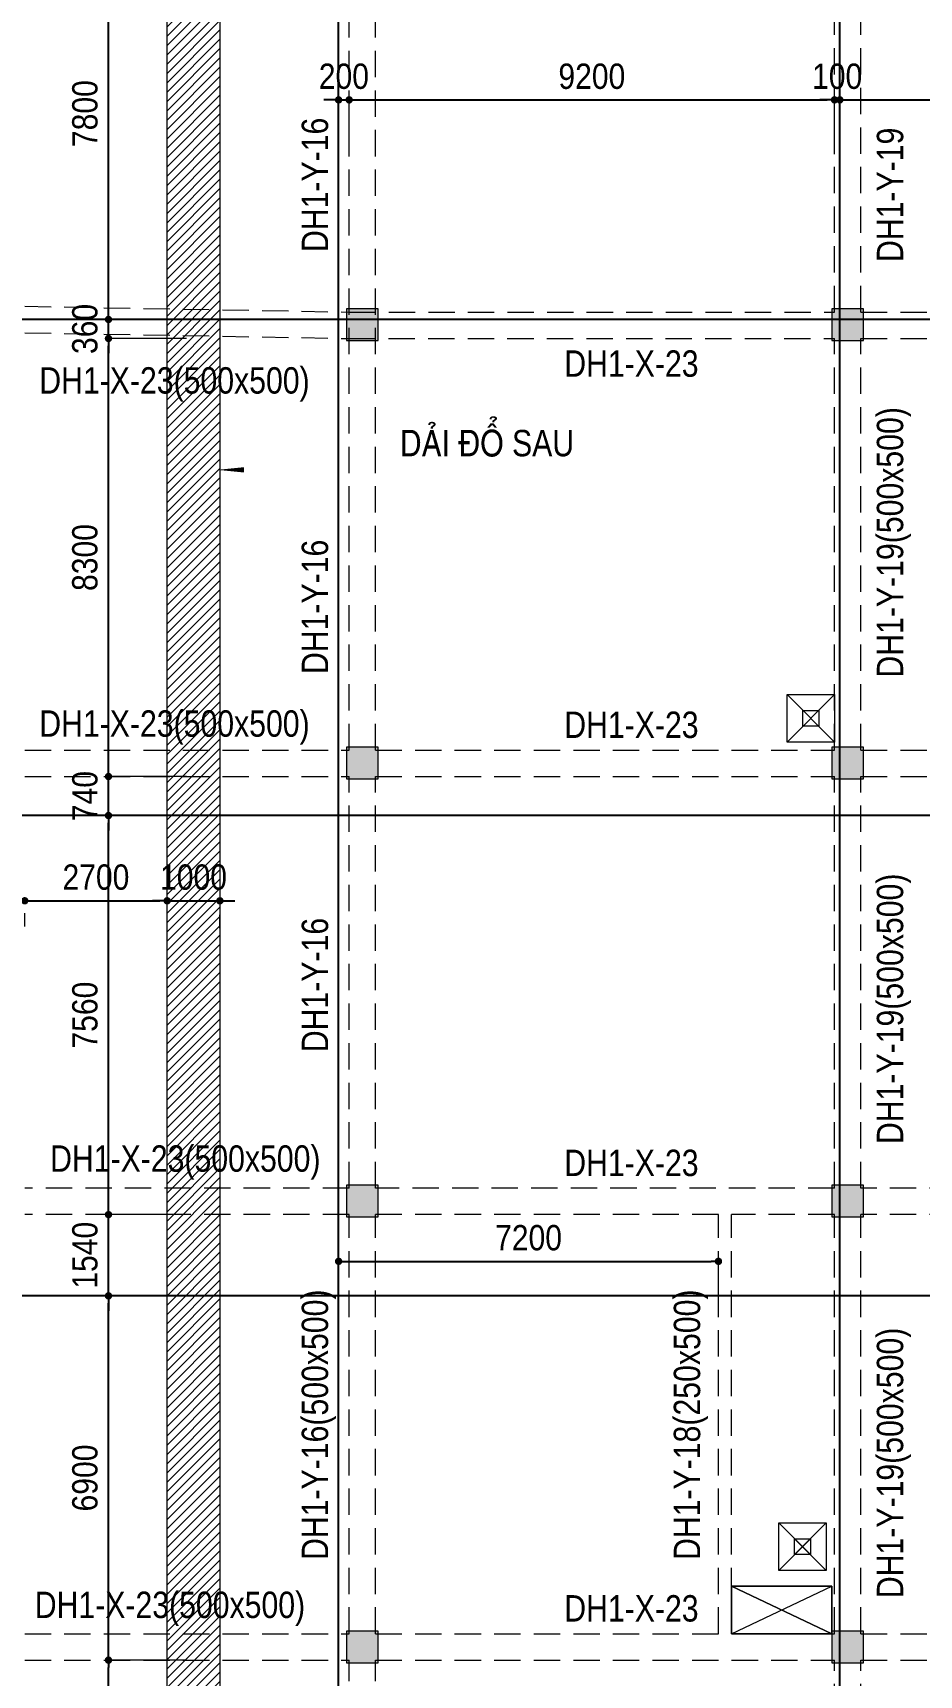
# Model space of a CAD drawing. Header units: millimetres. Extents: x 3718783 to 4027851, y 882487 to 1100782.
# Drawn here: x 3817033 to 3833833, y 1008511 to 1039626 of the extents above; entities that cross this region are included whole.
import ezdxf
from ezdxf.enums import TextEntityAlignment as Align

# ---------------------------------------------------------------- set-up
doc = ezdxf.new("R2010")
doc.units = ezdxf.units.MM
doc.header["$LTSCALE"] = 200
doc.header["$MEASUREMENT"] = 0
for name, pattern in [('CHG_XX_Damsan_Ham 1$0$HIDDEN', [0.375, 0.25, -0.125]), ('CHG_XX_Luoi truc$0$MB_Luoi truc$0$Center101', [13, 10, -1, 1, -1]), ('HIDDEN', [0.375, 0.25, -0.125]), ('HIDDEN5', [2.8375, 1.25, -1.5875])]:
    doc.linetypes.add(name, pattern=pattern)
doc.layers.get('Defpoints').update_dxf_attribs({"color": 14, "lineweight": 0})
for name, color, linetype, lineweight in [('CHG_XX_Cot_Ham 1$0$Ap0302_PC', 150, 'Continuous', 9), ('CHG_XX_Cot_Ham 1$0$Ap0302_PC @ 1', 150, 'Continuous', 9), ('CHG_XX_Cot_Ham 1$0$Ap0302_PC @ 150', 150, 'Continuous', 9), ('CHG_XX_Cot_Ham 1$0$Ap0311_H', 8, 'Continuous', 15), ('CHG_XX_Damsan_Ham 1$0$CHUTO', 51, 'Continuous', 15), ('CHG_XX_Damsan_Ham 1$0$DGIONG', 4, 'Continuous', 13), ('CHG_XX_Damsan_Ham 1$0$DMo', 254, 'CHG_XX_Damsan_Ham 1$0$HIDDEN', 9), ('CHG_XX_Damsan_Ham 1$0$HATCH', 215, 'Continuous', 9), ('CHG_XX_Damsan_Ham 1$0$Star Lo Mo', 5, 'Continuous', 13), ('CHG_XX_Damsan_Ham 1$0$tam cap ram', 8, 'Continuous', 5), ('Dim 200', 1, 'Continuous', 5), ('DMo', 254, 'HIDDEN', 9), ('MB_Luoi truc$0$Dim 300', 1, 'Continuous', 5), ('TEXT P Y', 2, 'Continuous', 15)]:
    doc.layers.add(name, color=color, linetype=linetype, lineweight=lineweight)
for name, color, linetype in [('CHG_XX_Cot_Ham 1$0$mb_cot tang 1-3$0$Concrete Line', 6, 'Continuous'), ('CHG_XX_Luoi truc$0$Grid', 34, 'Continuous'), ('CHG_XX_Luoi truc$0$Grid Line', 251, 'CHG_XX_Luoi truc$0$MB_Luoi truc$0$Center101'), ('GHI CHU', 7, 'Continuous'), ('mb_cot tang 1-3$0$Concrete Line', 6, 'Continuous'), ('TEXT P X', 1, 'Continuous')]:
    doc.layers.add(name, color=color, linetype=linetype)
doc.styles.add('CHG_XX_Damsan_Ham 1$0$MB Ham 1$0$VNI-HelveC', font='VHELVCN_0.TTF')
doc.styles.add('CHG_XX_Luoi truc$0$MB_Luoi truc$0$Grid A-F$0$VNI-HelveCB', font='VHELVCB_0.TTF')
doc.styles.add('MB_Luoi truc$0$Arial_C', font='arial.ttf', dxfattribs={"width": 0.85})
doc.styles.add('TTP-HelCon', font='VHELVCN_0.TTF')
doc.dimstyles.new('200', dxfattribs={"dimscale": 200, "dimtxt": 2.4, "dimasz": 0.7, "dimexe": 0.0003, "dimexo": 0, "dimgap": 1, "dimtad": 1, "dimdec": 0, "dimzin": 12, "dimdsep": 46, "dimtxsty": 'MB_Luoi truc$0$Arial_C', "dimblk": 'MB_Luoi truc$0$_Dot', "dimcen": 0.5, "dimclrd": 256, "dimclre": 8, "dimclrt": 1, "dimadec": 0, "dimazin": 0, "dimtfac": 1, "dimtdec": 0, "dimtix": 1, "dimtmove": 2, "dimatfit": 3, "dimldrblk": 'MB_Luoi truc$0$HTT Arrow 30', "dimfxl": 1, "dimtolj": 1, "dimtzin": 0, "dimlwe": -1, "dimarcsym": 0})

# ---------------------------------------------------------------- blocks, each defined once
blk = doc.blocks.new('*U401')
at = {"layer": 'CHG_XX_Luoi truc$0$Grid Line'}
blk.add_line((0, 0), (0, 608), dxfattribs=at)
at = {"layer": 'CHG_XX_Luoi truc$0$Grid', "lineweight": -2, "style": 'CHG_XX_Luoi truc$0$MB_Luoi truc$0$Grid A-F$0$VNI-HelveCB'}
for tag, p in [('GRIDSUB', (0, 617)), ('GRID', (0, -9))]:
    blk.add_attdef(tag, text='', height=5, dxfattribs=at).set_placement(p, align=Align.MIDDLE)
blk = doc.blocks.new('*U403')
at = {"layer": 'CHG_XX_Luoi truc$0$Grid Line'}
blk.add_line((0, 0), (0, 438), dxfattribs=at)
at = {"layer": 'CHG_XX_Luoi truc$0$Grid', "lineweight": -2, "style": 'CHG_XX_Luoi truc$0$MB_Luoi truc$0$Grid A-F$0$VNI-HelveCB'}
for tag, p in [('GRIDSUB', (0, 447)), ('GRID', (0, -9))]:
    blk.add_attdef(tag, text='', height=5, dxfattribs=at).set_placement(p, align=Align.MIDDLE)
blk = doc.blocks.new('CHG_XX_Luoi truc')
at = {"layer": 'CHG_XX_Luoi truc$0$Grid', "xscale": 300, "yscale": 300, "zscale": 300}
for p in [(28650, -12747), (38150, -12747)]:
    blk.add_blockref('*U401', p, dxfattribs=at)
at = {"layer": 'CHG_XX_Luoi truc$0$Grid', "xscale": 300.0000000000013, "yscale": 300.0000000000013, "zscale": 300.0000000000013, "rotation": 90}
for p in [(110703, 116150), (110703, 106750), (110703, 97650)]:
    blk.add_blockref('*U403', p, dxfattribs=at)
blk = doc.blocks.new('*U549')
at = {"layer": 'CHG_XX_Cot_Ham 1$0$Ap0302_PC @ 1'}
h = blk.add_hatch(color=50, dxfattribs=at)
h.dxf.hatch_style = 1
h.paths.add_polyline_path([(-300, -300), (-300, 300), (300, 300), (300, -300)])
at = {"layer": 'CHG_XX_Cot_Ham 1$0$Ap0302_PC @ 150'}
h = blk.add_hatch(color=50, dxfattribs=at)
h.dxf.hatch_style = 1
h.paths.add_polyline_path([(-300, -300), (-300, 300), (300, 300), (300, -300)])
blk = doc.blocks.new('CHG_XX_Cot_Ham 1$0$HoBoi_C600x600')
at = {"layer": 'CHG_XX_Cot_Ham 1$0$Ap0302_PC'}
blk.add_lwpolyline([(300, -300), (300, 300), (-300, 300), (-300, -300)], close=True, dxfattribs=at)
blk.add_blockref('*U549', (0, 0), dxfattribs=at)
blk = doc.blocks.new('CHG_XX_Cot_Ham 1')
at = {"layer": 'CHG_XX_Cot_Ham 1$0$Ap0311_H'}
h = blk.add_hatch(color=256, dxfattribs=at)
h.dxf.hatch_style = 1
h.paths.add_polyline_path([(99639.2, 163400), (-10900, 163400), (-10900, 85450), (-300, 85450), (-300, 84050), (32350, 84050), (32350, -9000), (103575.5, -9000), (106050, -6022), (106050, 158254.3)])
h.paths.add_polyline_path([(99533.7, 163100), (105750, 158110.4), (105750, 90450), (105650, 90450), (105650, 90450), (105750, 90450), (105750, 13850), (105750, 13825.9), (105750, -5913.6), (103434.7, -8700), (93600, -8700), (32650, -8700), (32650, 84350), (0, 84350), (0, 85750), (-10600, 85750), (-10600, 163100), (93600, 163100)], flags=16)
at = {"layer": 'CHG_XX_Cot_Ham 1$0$mb_cot tang 1-3$0$Concrete Line'}
for name, p in [('CHG_XX_Luoi truc', (0, 0)), ('CHG_XX_Cot_Ham 1$0$HoBoi_C600x600', (29100, 116050)), ('CHG_XX_Cot_Ham 1$0$HoBoi_C600x600', (38300, 116050)), ('CHG_XX_Cot_Ham 1$0$HoBoi_C600x600', (29100, 107750)), ('CHG_XX_Cot_Ham 1$0$HoBoi_C600x600', (38300, 107750)), ('CHG_XX_Cot_Ham 1$0$HoBoi_C600x600', (29100, 99450)), ('CHG_XX_Cot_Ham 1$0$HoBoi_C600x600', (38300, 99450)), ('CHG_XX_Cot_Ham 1$0$HoBoi_C600x600', (29100, 91000)), ('CHG_XX_Cot_Ham 1$0$HoBoi_C600x600', (38300, 91000))]:
    blk.add_blockref(name, p, dxfattribs=at)
blk = doc.blocks.new('CHG_XX_Damsan_Ham 1$0$ArchStaire')
at = {"layer": 'CHG_XX_Damsan_Ham 1$0$tam cap ram'}
for p, q in [((23850, -49800), (25750, -48900)), ((25750, -49800), (23850, -48900))]:
    blk.add_line(p, q, dxfattribs=at)
blk.add_lwpolyline([(23850, -49800), (25750, -49800), (25750, -48900), (23850, -48900)], close=True, dxfattribs=at)
at = {"layer": 'CHG_XX_Damsan_Ham 1$0$tam cap ram', "style": 'CHG_XX_Damsan_Ham 1$0$MB Ham 1$0$VNI-HelveC'}
blk.add_attdef('OPENING', text='', height=100, dxfattribs=at).set_placement((65550, -45777), align=Align.MIDDLE_CENTER)
blk = doc.blocks.new('CHG_XX_Damsan_Ham 1', base_point=(3089256, -609981))
at = {"layer": 'CHG_XX_Damsan_Ham 1$0$HATCH'}
h = blk.add_hatch(dxfattribs=at)
h.set_pattern_fill('ANSI31', color=256, scale=1000)
h.set_pattern_definition([(45, (-3794178.65, -918045.71), (-88.3883476, 88.3883476), [])])
h.paths.add_polyline_path([(25400, 84050), (26400, 84050), (26400, 121900), (66950, 121900), (66950, 24750), (32350, 24750), (32350, 23750), (67950, 23750), (67950, 122900), (25400, 122900)])
at = {"layer": 'CHG_XX_Damsan_Ham 1$0$DMo', "ltscale": 10}
for p, q in [((28850, 107990), (28850, 123950)), ((29350, 107990), (29350, 123950)), ((38050, 116290), (38050, 123950)), ((38550, 116290), (38550, 123950)), ((22700, 116400), (28852, 116290)), ((28852, 116290), (38050, 116290)), ((38550, 116290), (44850, 116290)), ((22700, 115900), (28848, 115790)), ((28848, 115790), (38050, 115790)), ((38050, 107990), (38050, 115790)), ((38550, 107990), (38550, 115790)), ((38550, 115790), (44850, 115790)), ((22700, 107990), (28850, 107990)), ((29350, 107990), (38050, 107990)), ((38550, 107990), (44850, 107990)), ((22700, 107490), (28850, 107490)), ((28850, 99690), (28850, 107490)), ((29350, 99690), (29350, 107490)), ((29350, 107490), (38050, 107490)), ((38050, 99690), (38050, 107490)), ((38550, 99690), (38550, 107490)), ((38550, 107490), (44850, 107490)), ((28850, 99690), (22700, 99690)), ((38050, 99690), (29350, 99690)), ((44850, 99690), (38550, 99690)), ((28850, 99190), (22700, 99190)), ((28850, 91250), (28850, 99190)), ((35850, 99190), (29350, 99190)), ((29350, 91250), (29350, 99190)), ((35850, 91250), (35850, 99190)), ((36100, 91250), (36100, 99190)), ((38050, 99190), (36100, 99190)), ((38050, 91250), (38050, 99190)), ((44850, 99190), (38550, 99190)), ((38550, 91250), (38550, 99190)), ((22700, 91250), (28850, 91250)), ((29350, 91250), (35850, 91250)), ((36100, 91250), (38050, 91250)), ((38550, 91250), (44850, 91250)), ((22700, 90750), (28850, 90750)), ((28850, 84350), (28850, 90750)), ((29350, 84350), (29350, 90750)), ((29350, 90750), (38050, 90750)), ((38050, 82300), (38050, 90750)), ((38550, 82300), (38550, 90750)), ((38550, 90750), (44850, 90750))]:
    blk.add_line(p, q, dxfattribs=at)
at = {"layer": 'CHG_XX_Damsan_Ham 1$0$HATCH'}
blk.add_lwpolyline([(26400, 84050), (25400, 84050), (25400, 122900), (67950, 122900), (67950, 23750), (32350, 23750), (32350, 24750), (66950, 24750), (66950, 121900), (26400, 121900)], close=True, dxfattribs=at)
at = {"layer": 'CHG_XX_Damsan_Ham 1$0$Star Lo Mo'}
for p, q in [((37150, 108142), (38050, 109042)), ((37150, 109042), (38050, 108142)), ((36994, 92450), (37894, 93350)), ((36994, 93350), (37894, 92450)), ((36100, 92150), (37998, 91250)), ((36100, 91250), (38000, 92150))]:
    blk.add_line(p, q, dxfattribs=at)
for points in [[(37150, 109042), (38050, 109042), (38050, 108142), (37150, 108142)], [(37450, 108742), (37751, 108742), (37751, 108442), (37450, 108442)], [(36994, 93350), (37894, 93350), (37894, 92450), (36994, 92450)], [(37294, 93050), (37594, 93050), (37594, 92749), (37294, 92749)], [(37294, 93050), (37594, 93050), (37594, 92749), (37294, 92749)], [(36100, 92150), (38000, 92150), (38000, 91250), (36100, 91250)]]:
    blk.add_lwpolyline(points, close=True, dxfattribs=at)
for points in [[(37294, 92749), (37594, 93050)], [(37294, 93050), (37594, 92749)]]:
    blk.add_lwpolyline(points, dxfattribs=at)
at = {"layer": 'CHG_XX_Damsan_Ham 1$0$CHUTO'}
blk.add_blockref('CHG_XX_Damsan_Ham 1$0$ArchStaire', (12250, 141050), dxfattribs=at)
at = {"layer": 'CHG_XX_Damsan_Ham 1$0$DGIONG'}
blk.add_blockref('CHG_XX_Cot_Ham 1', (0, 0), dxfattribs=at)
blk = doc.blocks.new('MB_Luoi truc$0$_Dot')
at = {"color": 0, "linetype": 'ByBlock', "lineweight": -2}
blk.add_line((-0.5, 0), (-1, 0), dxfattribs=at)
at = {"color": 0, "linetype": 'ByBlock', "const_width": 0.5}
blk.add_lwpolyline([(-0.25, 0, 1), (0.25, 0, 1)], format="xyb", close=True, dxfattribs=at)
blk = doc.blocks.new('*D79')
at = {"layer": 'Defpoints', "color": 0, "transparency": 16777216}
for p in [(3830029, 1016351), (3822829, 1015696), (3830029, 1015696)]:
    blk.add_point(p, dxfattribs=at)
at = {"layer": 'MB_Luoi truc$0$Dim 300', "color": 8, "transparency": 16777216}
for p, q in [((3822829, 1015696), (3822829, 1016351)), ((3830029, 1015696), (3830029, 1016351))]:
    blk.add_line(p, q, dxfattribs=at)
at = {"layer": 'MB_Luoi truc$0$Dim 300', "lineweight": -2, "transparency": 16777216}
blk.add_line((3822969, 1016351), (3829889, 1016351), dxfattribs=at)
at = {"layer": 'MB_Luoi truc$0$Dim 300', "lineweight": -2, "transparency": 16777216, "xscale": 140, "yscale": 140, "zscale": 140, "rotation": 180}
blk.add_blockref('MB_Luoi truc$0$_Dot', (3822829, 1016351), dxfattribs=at)
at = {"layer": 'MB_Luoi truc$0$Dim 300', "lineweight": -2, "transparency": 16777216, "xscale": 140, "yscale": 140, "zscale": 140}
blk.add_blockref('MB_Luoi truc$0$_Dot', (3830029, 1016351), dxfattribs=at)
at = {"layer": 'MB_Luoi truc$0$Dim 300', "color": 1, "transparency": 16777216, "insert": (3826429, 1016796), "char_height": 480, "attachment_point": 5, "style": 'MB_Luoi truc$0$Arial_C'}
blk.add_mtext('\\A1;7200', dxfattribs=at)
blk = doc.blocks.new('MB_Luoi truc$0$HTT Arrow 30')
blk.add_hatch(color=256).paths.add_polyline_path([(-2.5, 0.375), (-2.5, -0.375), (0, 0)])
at = {"color": 0, "linetype": 'ByBlock', "lineweight": -2}
for p, q in [((0, 0), (-2.5, 0.375)), ((-2.5, -0.375), (-2.5, 0.375)), ((0, 0), (-2.5, -0.375))]:
    blk.add_line(p, q, dxfattribs=at)
blk = doc.blocks.new('*D80')
at = {"layer": 'Defpoints', "color": 0, "transparency": 16777216}
for p in [(3823029, 1038356), (3822829, 1037328), (3823029, 1037328)]:
    blk.add_point(p, dxfattribs=at)
at = {"layer": 'MB_Luoi truc$0$Dim 300', "lineweight": -2, "transparency": 16777216}
for p, q in [((3822689, 1038356), (3822549, 1038356)), ((3822829, 1038356), (3823029, 1038356)), ((3823169, 1038356), (3823309, 1038356))]:
    blk.add_line(p, q, dxfattribs=at)
at = {"layer": 'MB_Luoi truc$0$Dim 300', "color": 8, "transparency": 16777216}
for p, q in [((3822829, 1037328), (3822829, 1038356)), ((3823029, 1037328), (3823029, 1038356))]:
    blk.add_line(p, q, dxfattribs=at)
at = {"layer": 'MB_Luoi truc$0$Dim 300', "lineweight": -2, "transparency": 16777216, "xscale": 140, "yscale": 140, "zscale": 140}
blk.add_blockref('MB_Luoi truc$0$_Dot', (3822829, 1038356), dxfattribs=at)
at = {"layer": 'MB_Luoi truc$0$Dim 300', "lineweight": -2, "transparency": 16777216, "xscale": 140, "yscale": 140, "zscale": 140, "rotation": 180}
blk.add_blockref('MB_Luoi truc$0$_Dot', (3823029, 1038356), dxfattribs=at)
at = {"layer": 'MB_Luoi truc$0$Dim 300', "color": 1, "transparency": 16777216, "insert": (3822929, 1038801), "char_height": 480, "attachment_point": 5, "style": 'MB_Luoi truc$0$Arial_C'}
blk.add_mtext('\\A1;200', dxfattribs=at)
blk = doc.blocks.new('*D81')
at = {"layer": 'Defpoints', "color": 0, "transparency": 16777216}
for p in [(3832229, 1038356), (3823029, 1037328), (3832229, 1037328)]:
    blk.add_point(p, dxfattribs=at)
at = {"layer": 'MB_Luoi truc$0$Dim 300', "color": 8, "transparency": 16777216}
for p, q in [((3823029, 1037328), (3823029, 1038356)), ((3832229, 1037328), (3832229, 1038356))]:
    blk.add_line(p, q, dxfattribs=at)
at = {"layer": 'MB_Luoi truc$0$Dim 300', "lineweight": -2, "transparency": 16777216}
blk.add_line((3823169, 1038356), (3832089, 1038356), dxfattribs=at)
at = {"layer": 'MB_Luoi truc$0$Dim 300', "lineweight": -2, "transparency": 16777216, "xscale": 140, "yscale": 140, "zscale": 140, "rotation": 180}
blk.add_blockref('MB_Luoi truc$0$_Dot', (3823029, 1038356), dxfattribs=at)
at = {"layer": 'MB_Luoi truc$0$Dim 300', "lineweight": -2, "transparency": 16777216, "xscale": 140, "yscale": 140, "zscale": 140}
blk.add_blockref('MB_Luoi truc$0$_Dot', (3832229, 1038356), dxfattribs=at)
at = {"layer": 'MB_Luoi truc$0$Dim 300', "color": 1, "transparency": 16777216, "insert": (3827629, 1038801), "char_height": 480, "attachment_point": 5, "style": 'MB_Luoi truc$0$Arial_C'}
blk.add_mtext('\\A1;9200', dxfattribs=at)
blk = doc.blocks.new('*D82')
at = {"layer": 'Defpoints', "color": 0, "transparency": 16777216}
for p in [(3832329, 1038356), (3832229, 1037328), (3832329, 1037328)]:
    blk.add_point(p, dxfattribs=at)
at = {"layer": 'MB_Luoi truc$0$Dim 300', "lineweight": -2, "transparency": 16777216}
for p, q in [((3832089, 1038356), (3831949, 1038356)), ((3832229, 1038356), (3832329, 1038356)), ((3832469, 1038356), (3832609, 1038356))]:
    blk.add_line(p, q, dxfattribs=at)
at = {"layer": 'MB_Luoi truc$0$Dim 300', "color": 8, "transparency": 16777216}
for p, q in [((3832229, 1037328), (3832229, 1038356)), ((3832329, 1037328), (3832329, 1038356))]:
    blk.add_line(p, q, dxfattribs=at)
at = {"layer": 'MB_Luoi truc$0$Dim 300', "lineweight": -2, "transparency": 16777216, "xscale": 140, "yscale": 140, "zscale": 140}
blk.add_blockref('MB_Luoi truc$0$_Dot', (3832229, 1038356), dxfattribs=at)
at = {"layer": 'MB_Luoi truc$0$Dim 300', "lineweight": -2, "transparency": 16777216, "xscale": 140, "yscale": 140, "zscale": 140, "rotation": 180}
blk.add_blockref('MB_Luoi truc$0$_Dot', (3832329, 1038356), dxfattribs=at)
at = {"layer": 'MB_Luoi truc$0$Dim 300', "color": 1, "transparency": 16777216, "insert": (3832279, 1038801), "char_height": 480, "attachment_point": 5, "style": 'MB_Luoi truc$0$Arial_C'}
blk.add_mtext('\\A1;100', dxfattribs=at)
blk = doc.blocks.new('*D83')
at = {"layer": 'Defpoints', "color": 0, "transparency": 16777216}
for p in [(3838729, 1038356), (3832329, 1037328), (3838729, 1037328)]:
    blk.add_point(p, dxfattribs=at)
at = {"layer": 'MB_Luoi truc$0$Dim 300', "color": 8, "transparency": 16777216}
for p, q in [((3832329, 1037328), (3832329, 1038356)), ((3838729, 1037328), (3838729, 1038356))]:
    blk.add_line(p, q, dxfattribs=at)
at = {"layer": 'MB_Luoi truc$0$Dim 300', "lineweight": -2, "transparency": 16777216}
blk.add_line((3832469, 1038356), (3838589, 1038356), dxfattribs=at)
at = {"layer": 'MB_Luoi truc$0$Dim 300', "lineweight": -2, "transparency": 16777216, "xscale": 140, "yscale": 140, "zscale": 140, "rotation": 180}
blk.add_blockref('MB_Luoi truc$0$_Dot', (3832329, 1038356), dxfattribs=at)
at = {"layer": 'MB_Luoi truc$0$Dim 300', "lineweight": -2, "transparency": 16777216, "xscale": 140, "yscale": 140, "zscale": 140}
blk.add_blockref('MB_Luoi truc$0$_Dot', (3838729, 1038356), dxfattribs=at)
at = {"layer": 'MB_Luoi truc$0$Dim 300', "color": 1, "transparency": 16777216, "insert": (3835529, 1038801), "char_height": 480, "attachment_point": 5, "style": 'MB_Luoi truc$0$Arial_C'}
blk.add_mtext('\\A1;6400', dxfattribs=at)
blk = doc.blocks.new('*D182')
at = {"layer": 'Defpoints', "color": 0, "transparency": 16777216}
for p in [(3818467, 1008796), (3819946, 1008796), (3819946, 1002396)]:
    blk.add_point(p, dxfattribs=at)
at = {"layer": 'Dim 200', "color": 8, "transparency": 16777216}
for p, q in [((3819946, 1008796), (3818467, 1008796)), ((3819946, 1002396), (3818467, 1002396))]:
    blk.add_line(p, q, dxfattribs=at)
at = {"layer": 'Dim 200', "lineweight": -2, "transparency": 16777216}
blk.add_line((3818467, 1002536), (3818467, 1008656), dxfattribs=at)
at = {"layer": 'Dim 200', "lineweight": -2, "transparency": 16777216, "xscale": 140, "yscale": 140, "zscale": 140}
for p, rotation in [((3818467, 1008796), 90), ((3818467, 1002396), 270)]:
    blk.add_blockref('MB_Luoi truc$0$_Dot', p, dxfattribs=dict(at, rotation=rotation))
at = {"layer": 'Dim 200', "color": 1, "transparency": 16777216, "insert": (3818022, 1005596), "char_height": 480, "attachment_point": 5, "rotation": 90, "style": 'MB_Luoi truc$0$Arial_C'}
blk.add_mtext('\\A1;6400', dxfattribs=at)
blk = doc.blocks.new('*D183')
at = {"layer": 'Defpoints', "color": 0, "transparency": 16777216}
for p in [(3818467, 1015696), (3819946, 1015696), (3819946, 1008796)]:
    blk.add_point(p, dxfattribs=at)
at = {"layer": 'Dim 200', "color": 8, "transparency": 16777216}
for p, q in [((3819946, 1015696), (3818467, 1015696)), ((3819946, 1008796), (3818467, 1008796))]:
    blk.add_line(p, q, dxfattribs=at)
at = {"layer": 'Dim 200', "lineweight": -2, "transparency": 16777216}
blk.add_line((3818467, 1008936), (3818467, 1015556), dxfattribs=at)
at = {"layer": 'Dim 200', "lineweight": -2, "transparency": 16777216, "xscale": 140, "yscale": 140, "zscale": 140}
for p, rotation in [((3818467, 1015696), 90), ((3818467, 1008796), 270)]:
    blk.add_blockref('MB_Luoi truc$0$_Dot', p, dxfattribs=dict(at, rotation=rotation))
at = {"layer": 'Dim 200', "color": 1, "transparency": 16777216, "insert": (3818022, 1012246), "char_height": 480, "attachment_point": 5, "rotation": 90, "style": 'MB_Luoi truc$0$Arial_C'}
blk.add_mtext('\\A1;6900', dxfattribs=at)
blk = doc.blocks.new('*D184')
at = {"layer": 'Defpoints', "color": 0, "transparency": 16777216}
for p in [(3818467, 1017236), (3819946, 1017236), (3819946, 1015696)]:
    blk.add_point(p, dxfattribs=at)
at = {"layer": 'Dim 200', "lineweight": -2, "transparency": 16777216}
for p, q in [((3818467, 1017376), (3818467, 1017516)), ((3818467, 1015696), (3818467, 1017236)), ((3818467, 1015556), (3818467, 1015416))]:
    blk.add_line(p, q, dxfattribs=at)
at = {"layer": 'Dim 200', "color": 8, "transparency": 16777216}
for p, q in [((3819946, 1017236), (3818467, 1017236)), ((3819946, 1015696), (3818467, 1015696))]:
    blk.add_line(p, q, dxfattribs=at)
at = {"layer": 'Dim 200', "lineweight": -2, "transparency": 16777216, "xscale": 140, "yscale": 140, "zscale": 140}
for p, rotation in [((3818467, 1017236), 270), ((3818467, 1015696), 90)]:
    blk.add_blockref('MB_Luoi truc$0$_Dot', p, dxfattribs=dict(at, rotation=rotation))
at = {"layer": 'Dim 200', "color": 1, "transparency": 16777216, "insert": (3818022, 1016466), "char_height": 480, "attachment_point": 5, "rotation": 90, "style": 'MB_Luoi truc$0$Arial_C'}
blk.add_mtext('\\A1;1540', dxfattribs=at)
blk = doc.blocks.new('*D185')
at = {"layer": 'Defpoints', "color": 0, "transparency": 16777216}
for p in [(3818467, 1024796), (3819946, 1024796), (3819946, 1017236)]:
    blk.add_point(p, dxfattribs=at)
at = {"layer": 'Dim 200', "color": 8, "transparency": 16777216}
for p, q in [((3819946, 1024796), (3818467, 1024796)), ((3819946, 1017236), (3818467, 1017236))]:
    blk.add_line(p, q, dxfattribs=at)
at = {"layer": 'Dim 200', "lineweight": -2, "transparency": 16777216}
blk.add_line((3818467, 1017376), (3818467, 1024656), dxfattribs=at)
at = {"layer": 'Dim 200', "lineweight": -2, "transparency": 16777216, "xscale": 140, "yscale": 140, "zscale": 140}
for p, rotation in [((3818467, 1024796), 90), ((3818467, 1017236), 270)]:
    blk.add_blockref('MB_Luoi truc$0$_Dot', p, dxfattribs=dict(at, rotation=rotation))
at = {"layer": 'Dim 200', "color": 1, "transparency": 16777216, "insert": (3818022, 1021016), "char_height": 480, "attachment_point": 5, "rotation": 90, "style": 'MB_Luoi truc$0$Arial_C'}
blk.add_mtext('\\A1;7560', dxfattribs=at)
blk = doc.blocks.new('*D186')
at = {"layer": 'Defpoints', "color": 0, "transparency": 16777216}
for p in [(3818467, 1025536), (3819946, 1025536), (3819946, 1024796)]:
    blk.add_point(p, dxfattribs=at)
at = {"layer": 'Dim 200', "lineweight": -2, "transparency": 16777216}
for p, q in [((3818467, 1025676), (3818467, 1025816)), ((3818467, 1024796), (3818467, 1025536)), ((3818467, 1024656), (3818467, 1024516))]:
    blk.add_line(p, q, dxfattribs=at)
at = {"layer": 'Dim 200', "color": 8, "transparency": 16777216}
for p, q in [((3819946, 1025536), (3818467, 1025536)), ((3819946, 1024796), (3818467, 1024796))]:
    blk.add_line(p, q, dxfattribs=at)
at = {"layer": 'Dim 200', "lineweight": -2, "transparency": 16777216, "xscale": 140, "yscale": 140, "zscale": 140}
for p, rotation in [((3818467, 1025536), 270), ((3818467, 1024796), 90)]:
    blk.add_blockref('MB_Luoi truc$0$_Dot', p, dxfattribs=dict(at, rotation=rotation))
at = {"layer": 'Dim 200', "color": 1, "transparency": 16777216, "insert": (3818022, 1025166), "char_height": 480, "attachment_point": 5, "rotation": 90, "style": 'MB_Luoi truc$0$Arial_C'}
blk.add_mtext('\\A1;740', dxfattribs=at)
blk = doc.blocks.new('*D187')
at = {"layer": 'Defpoints', "color": 0, "transparency": 16777216}
for p in [(3818467, 1033836), (3819946, 1033836), (3819946, 1025536)]:
    blk.add_point(p, dxfattribs=at)
at = {"layer": 'Dim 200', "color": 8, "transparency": 16777216}
for p, q in [((3819946, 1033836), (3818467, 1033836)), ((3819946, 1025536), (3818467, 1025536))]:
    blk.add_line(p, q, dxfattribs=at)
at = {"layer": 'Dim 200', "lineweight": -2, "transparency": 16777216}
blk.add_line((3818467, 1025676), (3818467, 1033696), dxfattribs=at)
at = {"layer": 'Dim 200', "lineweight": -2, "transparency": 16777216, "xscale": 140, "yscale": 140, "zscale": 140}
for p, rotation in [((3818467, 1033836), 90), ((3818467, 1025536), 270)]:
    blk.add_blockref('MB_Luoi truc$0$_Dot', p, dxfattribs=dict(at, rotation=rotation))
at = {"layer": 'Dim 200', "color": 1, "transparency": 16777216, "insert": (3818021, 1029686), "char_height": 480, "attachment_point": 5, "rotation": 90, "style": 'MB_Luoi truc$0$Arial_C'}
blk.add_mtext('\\A1;8300', dxfattribs=at)
blk = doc.blocks.new('*D188')
at = {"layer": 'Defpoints', "color": 0, "transparency": 16777216}
for p in [(3818467, 1034196), (3819946, 1034196), (3819946, 1033836)]:
    blk.add_point(p, dxfattribs=at)
at = {"layer": 'Dim 200', "lineweight": -2, "transparency": 16777216}
for p, q in [((3818467, 1034336), (3818467, 1034476)), ((3818467, 1033836), (3818467, 1034196)), ((3818467, 1033696), (3818467, 1033556))]:
    blk.add_line(p, q, dxfattribs=at)
at = {"layer": 'Dim 200', "color": 8, "transparency": 16777216}
for p, q in [((3819946, 1034196), (3818467, 1034196)), ((3819946, 1033836), (3818467, 1033836))]:
    blk.add_line(p, q, dxfattribs=at)
at = {"layer": 'Dim 200', "lineweight": -2, "transparency": 16777216, "xscale": 140, "yscale": 140, "zscale": 140}
for p, rotation in [((3818467, 1034196), 270), ((3818467, 1033836), 90)]:
    blk.add_blockref('MB_Luoi truc$0$_Dot', p, dxfattribs=dict(at, rotation=rotation))
at = {"layer": 'Dim 200', "color": 1, "transparency": 16777216, "insert": (3818021, 1034016), "char_height": 480, "attachment_point": 5, "rotation": 90, "style": 'MB_Luoi truc$0$Arial_C'}
blk.add_mtext('\\A1;360', dxfattribs=at)
blk = doc.blocks.new('*D189')
at = {"layer": 'Defpoints', "color": 0, "transparency": 16777216}
for p in [(3818467, 1041996), (3819946, 1041996), (3819946, 1034196)]:
    blk.add_point(p, dxfattribs=at)
at = {"layer": 'Dim 200', "color": 8, "transparency": 16777216}
for p, q in [((3819946, 1041996), (3818467, 1041996)), ((3819946, 1034196), (3818467, 1034196))]:
    blk.add_line(p, q, dxfattribs=at)
at = {"layer": 'Dim 200', "lineweight": -2, "transparency": 16777216}
blk.add_line((3818467, 1034336), (3818467, 1041856), dxfattribs=at)
at = {"layer": 'Dim 200', "lineweight": -2, "transparency": 16777216, "xscale": 140, "yscale": 140, "zscale": 140}
for p, rotation in [((3818467, 1041996), 90), ((3818467, 1034196), 270)]:
    blk.add_blockref('MB_Luoi truc$0$_Dot', p, dxfattribs=dict(at, rotation=rotation))
at = {"layer": 'Dim 200', "color": 1, "transparency": 16777216, "insert": (3818022, 1038096), "char_height": 480, "attachment_point": 5, "rotation": 90, "style": 'MB_Luoi truc$0$Arial_C'}
blk.add_mtext('\\A1;7800', dxfattribs=at)
blk = doc.blocks.new('*D292')
at = {"layer": 'Defpoints', "color": 0, "transparency": 16777216}
for p in [(3819579, 1023182), (3816879, 1022698), (3819579, 1022698)]:
    blk.add_point(p, dxfattribs=at)
at = {"layer": 'Dim 200', "color": 8, "linetype": 'HIDDEN5', "transparency": 16777216}
for p, q in [((3816879, 1022698), (3816879, 1023183)), ((3819579, 1022698), (3819579, 1023183))]:
    blk.add_line(p, q, dxfattribs=at)
at = {"layer": 'Dim 200', "lineweight": -2, "transparency": 16777216}
blk.add_line((3817019, 1023182), (3819439, 1023182), dxfattribs=at)
at = {"layer": 'Dim 200', "lineweight": -2, "transparency": 16777216, "xscale": 140, "yscale": 140, "zscale": 140, "rotation": 180}
blk.add_blockref('MB_Luoi truc$0$_Dot', (3816879, 1023182), dxfattribs=at)
at = {"layer": 'Dim 200', "lineweight": -2, "transparency": 16777216, "xscale": 140, "yscale": 140, "zscale": 140}
blk.add_blockref('MB_Luoi truc$0$_Dot', (3819579, 1023182), dxfattribs=at)
at = {"layer": 'Dim 200', "color": 1, "transparency": 16777216, "insert": (3818229, 1023628), "char_height": 480, "attachment_point": 5, "style": 'MB_Luoi truc$0$Arial_C'}
blk.add_mtext('\\A1;2700', dxfattribs=at)
blk = doc.blocks.new('*D293')
at = {"layer": 'Defpoints', "color": 0, "transparency": 16777216}
for p in [(3820579, 1023182), (3819579, 1022698), (3820579, 1022664)]:
    blk.add_point(p, dxfattribs=at)
at = {"layer": 'Dim 200', "lineweight": -2, "transparency": 16777216}
for p, q in [((3819439, 1023182), (3819299, 1023182)), ((3819579, 1023182), (3820579, 1023182)), ((3820719, 1023182), (3820859, 1023182))]:
    blk.add_line(p, q, dxfattribs=at)
at = {"layer": 'Dim 200', "color": 8, "linetype": 'HIDDEN5', "transparency": 16777216}
for p, q in [((3819579, 1022698), (3819579, 1023183)), ((3820579, 1022664), (3820579, 1023183))]:
    blk.add_line(p, q, dxfattribs=at)
at = {"layer": 'Dim 200', "lineweight": -2, "transparency": 16777216, "xscale": 140, "yscale": 140, "zscale": 140}
blk.add_blockref('MB_Luoi truc$0$_Dot', (3819579, 1023182), dxfattribs=at)
at = {"layer": 'Dim 200', "lineweight": -2, "transparency": 16777216, "xscale": 140, "yscale": 140, "zscale": 140, "rotation": 180}
blk.add_blockref('MB_Luoi truc$0$_Dot', (3820579, 1023182), dxfattribs=at)
at = {"layer": 'Dim 200', "color": 1, "transparency": 16777216, "insert": (3820079, 1023628), "char_height": 480, "attachment_point": 5, "style": 'MB_Luoi truc$0$Arial_C'}
blk.add_mtext('\\A1;1000', dxfattribs=at)

msp = doc.modelspace()

# ---------------------------------------------------------------- linework, layer by layer
at = {"layer": 'GHI CHU', "flags": 128}
msp.add_lwpolyline([(3821034.808, 1031346.8225, 100, 0, 0), (3820534.808, 1031346.8225, 0, 0, 0), (3827339.581, 1031346.38298, 0, 0, 0)], format="xyseb", dxfattribs=at)

# ---------------------------------------------------------------- block references
at = {"layer": 'DMo'}
msp.add_blockref('CHG_XX_Damsan_Ham 1', (6883434.59583, 308064.69934), dxfattribs=at)
at = {"layer": 'mb_cot tang 1-3$0$Concrete Line'}
msp.add_blockref('CHG_XX_Cot_Ham 1', (3794178.65102, 918045.71079), dxfattribs=at)
msp.add_blockref('CHG_XX_Cot_Ham 1', (3794178.65102, 918045.71079), dxfattribs=at)

# ---------------------------------------------------------------- texts
at = {"layer": 'TEXT P X', "style": 'TTP-HelCon'}
for s, p in [('DH1-X-23', (3827106.62016, 1033110.48903)), ('DH1-X-23(500x500)', (3817155.70466, 1032791.41183)), ('DH1-X-23(500x500)', (3817155.70466, 1026290.29603)), ('DH1-X-23', (3827106.62016, 1026266.71603)), ('DH1-X-23(500x500)', (3817361.19166, 1018048.45826)), ('DH1-X-23', (3827106.62016, 1017966.71603)), ('DH1-X-23(500x500)', (3817070.12266, 1009592.89576)), ('DH1-X-23', (3827106.62016, 1009526.42412))]:
    msp.add_text(s, height=500, dxfattribs=at).set_placement(p)
msp.add_text('DAÛI ÑOÅ SAU', height=500, dxfattribs=at).set_placement((3825641.89063, 1031603.56627, 4036.07119), align=Align.CENTER)
at = {"layer": 'TEXT P Y', "style": 'TTP-HelCon'}
for s, p in [('DH1-Y-16', (3822629.80219, 1035473.52087)), ('DH1-Y-19', (3833530.44869, 1035284.79837)), ('DH1-Y-19(500x500)', (3833530.44869, 1027410.76937)), ('DH1-Y-16', (3822629.80219, 1027478.23587)), ('DH1-Y-19(500x500)', (3833530.44869, 1018573.07587)), ('DH1-Y-16', (3822629.80219, 1020313.35537)), ('DH1-Y-16(500x500)', (3822629.80219, 1010692.81687)), ('DH1-Y-18(250x500)', (3829682.02969, 1010692.81687)), ('DH1-Y-19(500x500)', (3833530.44869, 1009969.53637))]:
    msp.add_text(s, height=500, rotation=90, dxfattribs=at).set_placement(p)

# ---------------------------------------------------------------- dimensions: what is measured, and where the dimension line sits
at = {"layer": 'Dim 200'}
for base, p1, p2, picture, middle in [((3818466.604, 1041995.7108), (3819945.872, 1034195.71079), (3819945.872, 1041995.7108), '*D189', (3818021.52897, 1038095.7108)), ((3818466.604, 1034195.71079), (3819945.872, 1033836.00271), (3819945.872, 1034195.71079), '*D188', (3818021.36526, 1034015.85675)), ((3818466.604, 1033836.00271), (3819945.872, 1025536.00271), (3819945.872, 1033836.00271), '*D187', (3818021.36526, 1029686.00271)), ((3818466.604, 1025536.00271), (3819945.872, 1024795.71079), (3819945.872, 1025536.00271), '*D186', (3818021.52897, 1025165.85675)), ((3818466.604, 1024795.71079), (3819945.872, 1017236.00271), (3819945.872, 1024795.71079), '*D185', (3818021.52897, 1021015.85675)), ((3818466.604, 1017236.00271), (3819945.872, 1015695.71079), (3819945.872, 1017236.00271), '*D184', (3818021.52897, 1016465.85675)), ((3818466.604, 1015695.71079), (3819945.872, 1008795.7108), (3819945.872, 1015695.71079), '*D183', (3818021.52897, 1012245.7108)), ((3818466.604, 1008795.7108), (3819945.872, 1002395.71079), (3819945.872, 1008795.7108), '*D182', (3818021.52897, 1005595.7108))]:
    dim = msp.add_linear_dim(base=base, p1=p1, p2=p2, angle=90, dimstyle='200', override={"dimarcsym": 1}, dxfattribs=at)
    dim.commit()
    dim.dimension.update_dxf_attribs({"geometry": picture, "text_midpoint": middle})
for base, p1, p2, picture, middle in [((3819578.63868, 1023182.497), (3816878.65102, 1022698.1375), (3819578.63868, 1022698.13743), '*D292', (3818228.64485, 1023627.57203)), ((3820578.6502, 1023182.497), (3819578.63868, 1022698.13743), (3820578.6502, 1022663.5405), '*D293', (3820078.64444, 1023627.57203))]:
    dim = msp.add_linear_dim(base=base, p1=p1, p2=p2, dimstyle='200', override={"dimarcsym": 1}, dxfattribs=at)
    dim.commit()
    dim.dimension.update_dxf_attribs({"geometry": picture, "text_midpoint": middle})
at = {"layer": 'MB_Luoi truc$0$Dim 300'}
for base, p1, p2, picture, middle in [((3823028.6494, 1038355.6695), (3822828.65102, 1037328.2715), (3823028.6494, 1037328.2715), '*D80', (3822928.65021, 1038800.74453)), ((3832228.6494, 1038355.6695), (3823028.6494, 1037328.2715), (3832228.6494, 1037328.2715), '*D81', (3827628.6494, 1038800.74453)), ((3832328.65102, 1038355.6695), (3832228.6494, 1037328.2715), (3832328.65102, 1037328.2715), '*D82', (3832278.65021, 1038800.74453)), ((3838728.65102, 1038355.6695), (3832328.65102, 1037328.2715), (3838728.65102, 1037328.2715), '*D83', (3835528.65102, 1038800.74453)), ((3830029.10563, 1016350.6465), (3822828.65102, 1015695.71079), (3830029.10563, 1015695.71079), '*D79', (3826428.87832, 1016795.72153))]:
    dim = msp.add_linear_dim(base=base, p1=p1, p2=p2, dimstyle='200', override={"dimarcsym": 1}, dxfattribs=at)
    dim.commit()
    dim.dimension.update_dxf_attribs({"geometry": picture, "text_midpoint": middle})

doc.saveas('drawing.dxf')
